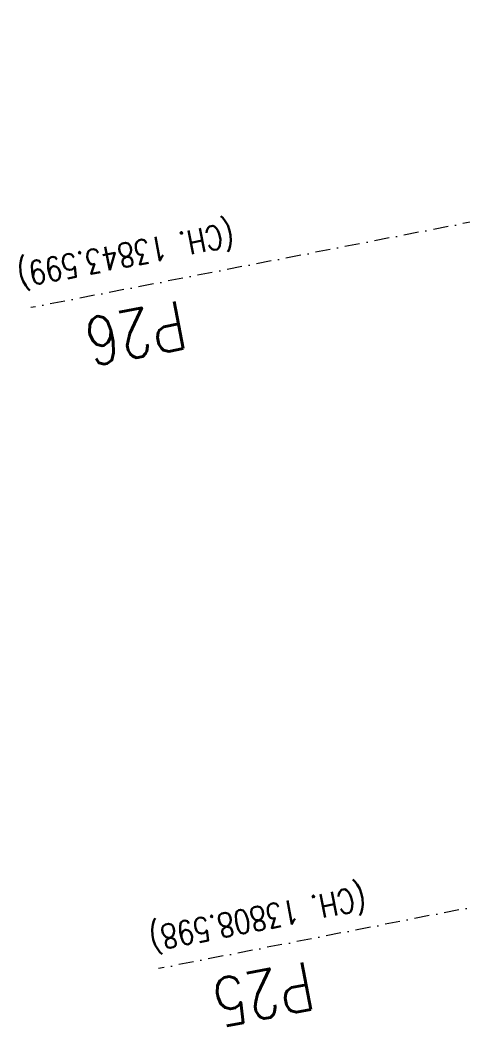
# Model space of a CAD drawing. Header units: millimetres. Extents: x 27228149 to 29012050, y 40856015 to 42918728.
# Drawn here: x 27305619 to 27328678, y 42553857 to 42606259 of the extents above; entities that cross this region are included whole.
import ezdxf
from ezdxf.enums import TextEntityAlignment as Align

# ---------------------------------------------------------------- set-up
doc = ezdxf.new("R2010")
doc.units = ezdxf.units.MM
doc.header["$LTSCALE"] = 0.05
doc.linetypes.add('DGN Style 4', pattern=[31276.361035, 15628.41276, -7814.20638, 19.535516, -7814.20638])
for name, color, linetype, lineweight in [('S-_ANOTCHNG_T-', 7, 'Continuous', 13), ('S-_ANOTMTLE_A-', 4, 'Continuous', 40), ('S-_GRIDLINE_E- Adjusted', 6, 'DGN Style 4', 0)]:
    doc.layers.add(name, color=color, linetype=linetype, lineweight=lineweight)
doc.styles.add('500T5', font='romans.shx', dxfattribs={"width": 0.8, "height": 2.5})

msp = doc.modelspace()

# ---------------------------------------------------------------- linework, layer by layer
at = {"layer": 'S-_GRIDLINE_E- Adjusted'}
for p, q in [((27383168.8, 42606258.8), (27306182.7, 42591278.9)), ((27389849.8, 42571927.4), (27312832.1, 42556841.3))]:
    msp.add_line(p, q, dxfattribs=at)

# ---------------------------------------------------------------- texts
at = {"layer": 'S-_ANOTCHNG_T-', "style": '500T5', "width": 0.8}
for s, rotation, p in [('(CH. 13843.599)', 191.011, (27316856.7, 42594503.5)), ('(CH. 13808.598)', 191.0826, (27323731.3, 42559934.9))]:
    msp.add_text(s, height=1250, rotation=rotation, dxfattribs=at).set_placement(p, align=Align.TOP_LEFT)
at = {"layer": 'S-_ANOTMTLE_A-', "linetype": 'Continuous', "style": '500T5', "width": 0.8}
for s, rotation, p in [('P26', 191.011, (27314449.6, 42589206.5)), ('P25', 191.0826, (27321101.6, 42554779.3))]:
    msp.add_text(s, height=2500, rotation=rotation, dxfattribs=at).set_placement(p, align=Align.TOP_LEFT)

doc.saveas('drawing.dxf')
